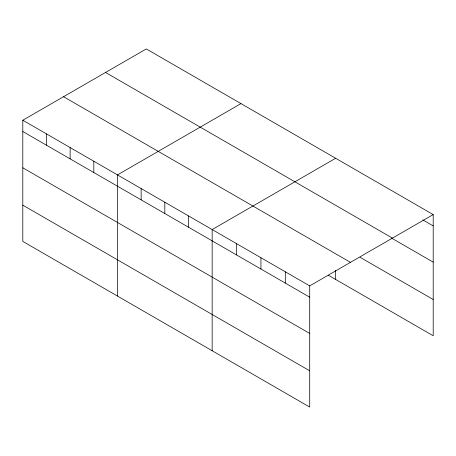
<?xml version="1.0" encoding="UTF-8"?>
<svg xmlns="http://www.w3.org/2000/svg" width="456" height="456" viewBox="0 0 456 456"><rect width="100%" height="100%" fill="white"/><g stroke="black" fill="none" stroke-linecap="round" stroke-linejoin="round"><path stroke-width="0.68" d="M22.8 120.236L309.709 285.883L309.709 407.06L22.8 241.412L22.8 120.236L146.29 48.94L433.2 214.588L433.2 335.764L328.366 275.236M240.973 103.603L117.483 174.899L117.483 296.075M335.65 158.266L212.16 229.562L212.16 350.738M309.709 285.883L433.2 214.588M422.837 219.9L433.2 225.885M105.541 72.47L392.451 238.112M391.744 238.209L433.2 262.149M360.04 257.264L433.2 299.507M63.549 96.712L350.459 262.354M22.8 131.539L309.709 297.187M22.8 167.797L309.709 333.444M22.8 205.154L309.709 370.802M335.65 270.38L335.65 279.442M285.319 271.804L285.319 283.102M260.935 257.725L260.935 269.023M236.55 243.641L236.55 254.944M188.488 215.899L188.488 227.196M164.821 202.23L164.821 213.533M141.149 188.567L141.149 199.865M93.811 161.236L93.811 172.533M70.138 147.567L70.138 158.87M46.472 133.904L46.472 145.202"/></g></svg>
